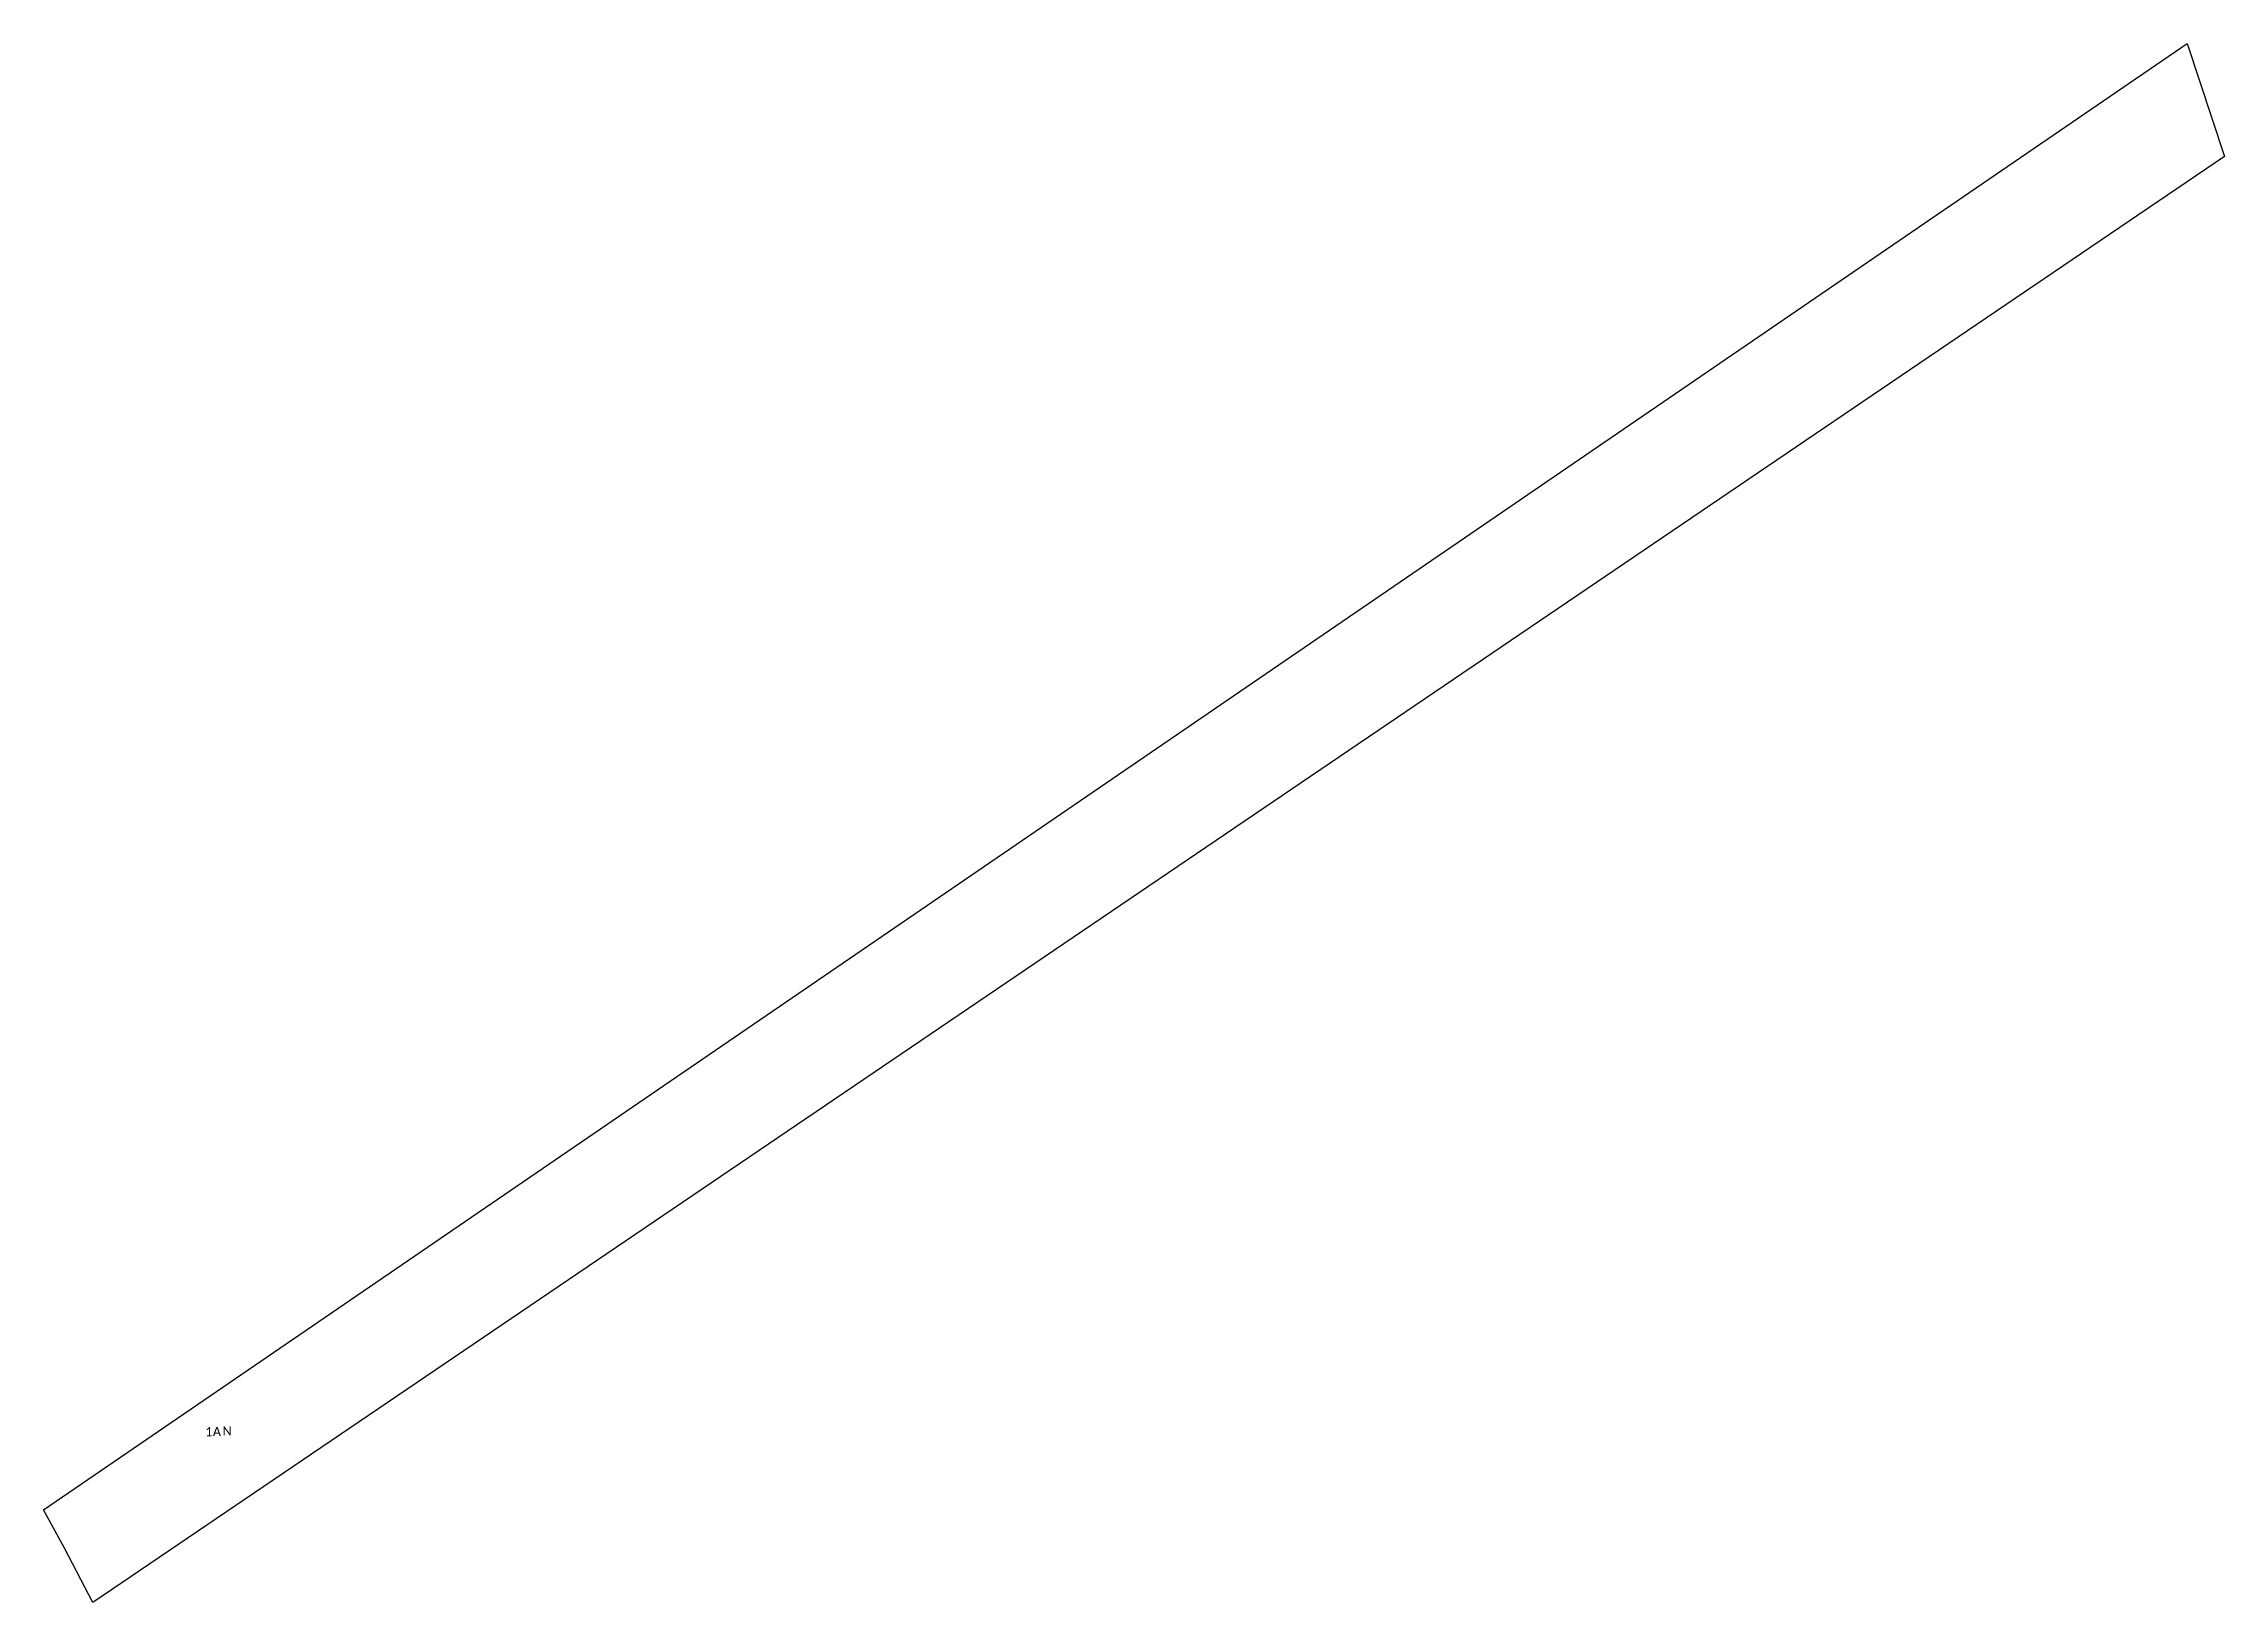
# Model space of a CAD drawing. Extents: x 613472 to 613712, y 646454 to 646625.
import ezdxf

# ---------------------------------------------------------------- set-up
doc = ezdxf.new("R2010")
doc.units = 0
for name, color, linetype in [('_CAT_FOL', 7, 'Continuous'), ('_IMPREJMUIT', 150, 'Continuous'), ('_NR_PARCELA', 50, 'Continuous'), ('_PARCELA_NOU_feb2025', 50, 'Continuous')]:
    doc.layers.add(name, color=color, linetype=linetype)
doc.styles.add('texte', font='')
doc.styles.get('texte').set_extended_font_data('Calibri')

msp = doc.modelspace()

# ---------------------------------------------------------------- linework, layer by layer
at = {"layer": '_PARCELA_NOU_feb2025'}
msp.add_lwpolyline([(613474.66, 646459.57), (613472.36, 646463.77), (613707.61, 646624.69), (613711.7, 646612.31), (613477.76, 646453.63)], close=True, dxfattribs=at)

# ---------------------------------------------------------------- texts
at = {"layer": '_CAT_FOL', "style": 'texte'}
msp.add_text('A', height=1, dxfattribs=at).set_placement((613490.93, 646471.87))
at = {"layer": '_IMPREJMUIT', "style": 'texte'}
msp.add_text('N', height=1, dxfattribs=at).set_placement((613492, 646471.95))
at = {"layer": '_NR_PARCELA', "style": 'texte'}
msp.add_text('1', height=1, dxfattribs=at).set_placement((613490.1, 646471.86))

doc.saveas('drawing.dxf')
